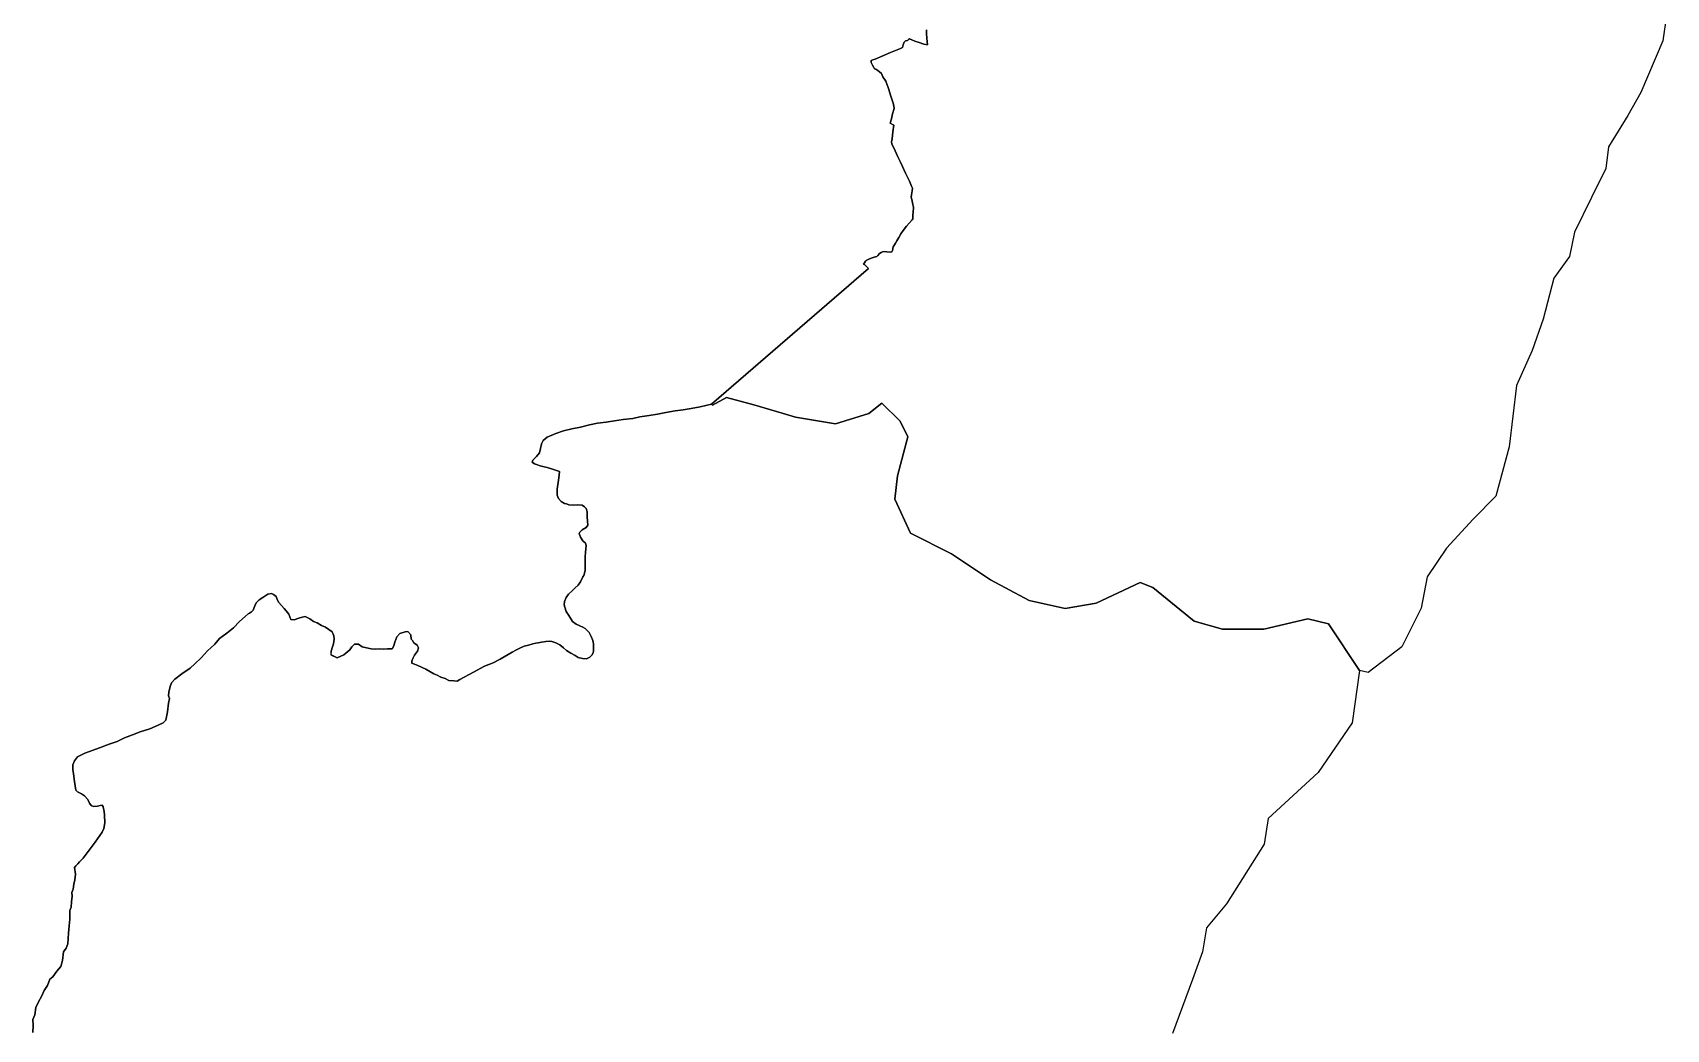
# Model space of a CAD drawing. Header units: inches. Extents: x 33.9 to 41.9, y -4.8 to 5.4.
# Drawn here: x 39.5626 to 39.8169, y -4.0179 to -3.8627 of the extents above; entities that cross this region are included whole.
import ezdxf

# ---------------------------------------------------------------- set-up
doc = ezdxf.new("R2010")
doc.units = ezdxf.units.IN
doc.header["$MEASUREMENT"] = 0
doc.layers.add('Counties', color=7, linetype='Continuous')

msp = doc.modelspace()

# ---------------------------------------------------------------- linework, layer by layer
at = {"layer": 'Counties'}
for points in [[(39.81691, -3.86004), (39.81634, -3.86398), (39.81296, -3.87205), (39.81089, -3.87561), (39.80788, -3.88049), (39.80751, -3.88387), (39.80525, -3.88837), (39.80262, -3.89381), (39.80186, -3.89756), (39.79942, -3.90094), (39.79773, -3.90732), (39.79603, -3.91219), (39.79359, -3.91763), (39.79246, -3.9272), (39.79039, -3.93489), (39.78682, -3.93846), (39.78269, -3.94296), (39.77968, -3.94746), (39.77874, -3.95234), (39.77573, -3.95834), (39.77052, -3.96234), (39.76912, -3.96204), (39.7643, -3.95476), (39.76108, -3.95395), (39.75426, -3.95557), (39.74783, -3.95557), (39.74341, -3.95436), (39.73699, -3.9491), (39.73498, -3.9483), (39.72815, -3.95154), (39.72333, -3.95235), (39.71771, -3.95114), (39.71168, -3.9479), (39.70566, -3.94386), (39.69923, -3.94062), (39.69682, -3.93536), (39.69722, -3.93172), (39.69882, -3.92565), (39.69762, -3.92322), (39.6948, -3.92039), (39.69279, -3.92201), (39.68757, -3.92363), (39.68135, -3.92257), (39.67927, -3.92194), (39.67487, -3.92065), (39.67276, -3.92009), (39.67063, -3.91952), (39.66845, -3.92074), (39.66829, -3.92055), (39.69269, -3.89944), (39.69257, -3.89927), (39.69234, -3.89909), (39.69212, -3.89889), (39.69194, -3.89875), (39.69208, -3.89858), (39.69224, -3.89832), (39.69236, -3.89819), (39.69248, -3.89813), (39.69277, -3.89801), (39.69313, -3.89783), (39.69362, -3.89766), (39.69402, -3.89758), (39.69417, -3.89742), (39.69443, -3.89711), (39.69469, -3.89693), (39.69487, -3.89685), (39.69514, -3.89679), (39.69558, -3.89685), (39.69607, -3.89689), (39.69635, -3.89687), (39.69645, -3.89664), (39.69656, -3.89609), (39.69676, -3.89577), (39.6969, -3.89548), (39.69712, -3.89515), (39.69743, -3.89462), (39.69773, -3.89407), (39.69811, -3.89352), (39.69862, -3.89285), (39.69949, -3.89189), (39.69961, -3.89173), (39.69961, -3.89116), (39.69967, -3.89065), (39.69971, -3.88993), (39.69955, -3.8892), (39.69945, -3.88871), (39.69937, -3.88834), (39.69941, -3.88797), (39.69951, -3.88736), (39.69955, -3.88695), (39.69939, -3.88664), (39.69908, -3.88583), (39.69846, -3.8846), (39.69803, -3.88354), (39.69767, -3.88281), (39.69728, -3.88207), (39.69688, -3.88115), (39.69637, -3.88003), (39.69629, -3.87973), (39.69641, -3.87924), (39.69649, -3.87818), (39.69665, -3.87712), (39.69647, -3.87701), (39.69609, -3.87683), (39.69629, -3.87615), (39.69647, -3.87536), (39.69669, -3.87452), (39.69659, -3.87387), (39.69619, -3.87264), (39.69582, -3.87142), (39.69558, -3.87071), (39.69554, -3.8706), (39.69539, -3.8703), (39.69497, -3.8696), (39.69475, -3.86909), (39.69444, -3.86883), (39.69418, -3.86863), (39.69386, -3.86842), (39.69365, -3.86838), (39.69353, -3.86815), (39.69335, -3.86779), (39.69315, -3.86736), (39.69311, -3.86705), (39.69337, -3.86695), (39.69375, -3.86683), (39.69614, -3.86581), (39.6977, -3.8652), (39.69803, -3.86503), (39.69809, -3.86461), (39.69825, -3.86422), (39.69847, -3.86399), (39.69876, -3.86395), (39.69894, -3.86381), (39.69912, -3.86369), (39.69946, -3.86387), (39.69993, -3.86406), (39.70062, -3.86426), (39.70135, -3.8645), (39.70188, -3.86465), (39.70183, -3.86414), (39.70175, -3.86293), (39.70175, -3.86228)], [(39.81691, -3.86004), (39.81634, -3.86398), (39.81296, -3.87205), (39.81089, -3.87561), (39.80788, -3.88049), (39.80751, -3.88387), (39.80525, -3.88837), (39.80262, -3.89381), (39.80186, -3.89756), (39.79942, -3.90094), (39.79773, -3.90732), (39.79603, -3.91219), (39.79359, -3.91763), (39.79246, -3.9272), (39.79039, -3.93489), (39.78682, -3.93846), (39.78269, -3.94296), (39.77968, -3.94746), (39.77874, -3.95234), (39.77573, -3.95834), (39.77052, -3.96234), (39.76912, -3.96204), (39.7643, -3.95476), (39.76108, -3.95395), (39.75426, -3.95557), (39.74783, -3.95557), (39.74341, -3.95436), (39.73699, -3.9491), (39.73498, -3.9483), (39.72815, -3.95154), (39.72333, -3.95235), (39.71771, -3.95114), (39.71168, -3.9479), (39.70566, -3.94386), (39.69923, -3.94062), (39.69682, -3.93536), (39.69722, -3.93172), (39.69882, -3.92565), (39.69762, -3.92322), (39.6948, -3.92039), (39.69279, -3.92201), (39.68757, -3.92363), (39.68135, -3.92257), (39.67927, -3.92194), (39.67487, -3.92065), (39.67276, -3.92009), (39.67063, -3.91952), (39.66845, -3.92074), (39.66829, -3.92055), (39.69269, -3.89944), (39.69257, -3.89927), (39.69234, -3.89909), (39.69212, -3.89889), (39.69194, -3.89875), (39.69208, -3.89858), (39.69224, -3.89832), (39.69236, -3.89819), (39.69248, -3.89813), (39.69277, -3.89801), (39.69313, -3.89783), (39.69362, -3.89766), (39.69402, -3.89758), (39.69417, -3.89742), (39.69443, -3.89711), (39.69469, -3.89693), (39.69487, -3.89685), (39.69514, -3.89679), (39.69558, -3.89685), (39.69607, -3.89689), (39.69635, -3.89687), (39.69645, -3.89664), (39.69656, -3.89609), (39.69676, -3.89577), (39.6969, -3.89548), (39.69712, -3.89515), (39.69743, -3.89462), (39.69773, -3.89407), (39.69811, -3.89352), (39.69862, -3.89285), (39.69949, -3.89189), (39.69961, -3.89173), (39.69961, -3.89116), (39.69967, -3.89065), (39.69971, -3.88993), (39.69955, -3.8892), (39.69945, -3.88871), (39.69937, -3.88834), (39.69941, -3.88797), (39.69951, -3.88736), (39.69955, -3.88695), (39.69939, -3.88664), (39.69908, -3.88583), (39.69846, -3.8846), (39.69803, -3.88354), (39.69767, -3.88281), (39.69728, -3.88207), (39.69688, -3.88115), (39.69637, -3.88003), (39.69629, -3.87973), (39.69641, -3.87924), (39.69649, -3.87818), (39.69665, -3.87712), (39.69647, -3.87701), (39.69609, -3.87683), (39.69629, -3.87615), (39.69647, -3.87536), (39.69669, -3.87452), (39.69659, -3.87387), (39.69619, -3.87264), (39.69582, -3.87142), (39.69558, -3.87071), (39.69554, -3.8706), (39.69539, -3.8703), (39.69497, -3.8696), (39.69475, -3.86909), (39.69444, -3.86883), (39.69418, -3.86863), (39.69386, -3.86842), (39.69365, -3.86838), (39.69353, -3.86815), (39.69335, -3.86779), (39.69315, -3.86736), (39.69311, -3.86705), (39.69337, -3.86695), (39.69375, -3.86683), (39.69614, -3.86581), (39.6977, -3.8652), (39.69803, -3.86503), (39.69809, -3.86461), (39.69825, -3.86422), (39.69847, -3.86399), (39.69876, -3.86395), (39.69894, -3.86381), (39.69912, -3.86369), (39.69946, -3.86387), (39.69993, -3.86406), (39.70062, -3.86426), (39.70135, -3.8645), (39.70188, -3.86465), (39.70183, -3.86414), (39.70175, -3.86293), (39.70175, -3.86228)], [(39.70175, -3.86228), (39.70175, -3.86293), (39.70183, -3.86414), (39.70188, -3.86465), (39.70135, -3.8645), (39.70062, -3.86426), (39.69993, -3.86406), (39.69946, -3.86387), (39.69912, -3.86369), (39.69894, -3.86381), (39.69876, -3.86395), (39.69847, -3.86399), (39.69825, -3.86422), (39.69809, -3.86461), (39.69803, -3.86503), (39.6977, -3.8652), (39.69614, -3.86581), (39.69375, -3.86683), (39.69337, -3.86695), (39.69311, -3.86705), (39.69315, -3.86736), (39.69335, -3.86779), (39.69353, -3.86815), (39.69365, -3.86838), (39.69386, -3.86842), (39.69418, -3.86863), (39.69444, -3.86883), (39.69475, -3.86909), (39.69497, -3.8696), (39.69539, -3.8703), (39.69554, -3.8706), (39.69558, -3.87071), (39.69582, -3.87142), (39.69619, -3.87264), (39.69659, -3.87387), (39.69669, -3.87452), (39.69647, -3.87536), (39.69629, -3.87615), (39.69609, -3.87683), (39.69647, -3.87701), (39.69665, -3.87712), (39.69649, -3.87818), (39.69641, -3.87924), (39.69629, -3.87973), (39.69637, -3.88003), (39.69688, -3.88115), (39.69728, -3.88207), (39.69767, -3.88281), (39.69803, -3.88354), (39.69846, -3.8846), (39.69908, -3.88583), (39.69939, -3.88664), (39.69955, -3.88695), (39.69951, -3.88736), (39.69941, -3.88797), (39.69937, -3.88834), (39.69945, -3.88871), (39.69955, -3.8892), (39.69971, -3.88993), (39.69967, -3.89065), (39.69961, -3.89116), (39.69961, -3.89173), (39.69949, -3.89189), (39.69862, -3.89285), (39.69811, -3.89352), (39.69773, -3.89407), (39.69743, -3.89462), (39.69712, -3.89515), (39.6969, -3.89548), (39.69676, -3.89577), (39.69656, -3.89609), (39.69645, -3.89664), (39.69635, -3.89687), (39.69607, -3.89689), (39.69558, -3.89685), (39.69514, -3.89679), (39.69487, -3.89685), (39.69469, -3.89693), (39.69443, -3.89711), (39.69417, -3.89742), (39.69402, -3.89758), (39.69362, -3.89766), (39.69313, -3.89783), (39.69277, -3.89801), (39.69248, -3.89813), (39.69236, -3.89819), (39.69224, -3.89832), (39.69208, -3.89858), (39.69194, -3.89875), (39.69212, -3.89889), (39.69234, -3.89909), (39.69257, -3.89927), (39.69269, -3.89944), (39.66829, -3.92055), (39.66651, -3.92096), (39.66511, -3.92121), (39.66389, -3.92143), (39.6626, -3.92159), (39.66118, -3.92188), (39.65988, -3.9221), (39.65855, -3.92233), (39.65713, -3.92255), (39.65604, -3.92277), (39.6545, -3.92294), (39.65318, -3.92314), (39.6519, -3.92334), (39.65051, -3.92351), (39.64927, -3.92377), (39.64787, -3.92412), (39.64652, -3.92442), (39.64522, -3.92473), (39.64403, -3.92512), (39.64271, -3.92571), (39.64206, -3.9262), (39.6418, -3.92673), (39.64166, -3.92747), (39.64149, -3.92816), (39.64101, -3.92869), (39.64073, -3.92902), (39.64046, -3.92928), (39.64038, -3.92957), (39.6407, -3.92985), (39.64103, -3.92995), (39.6416, -3.93014), (39.64222, -3.9303), (39.64269, -3.9304), (39.64352, -3.93067), (39.64399, -3.93083), (39.64463, -3.93104), (39.64457, -3.93163), (39.64445, -3.9324), (39.64427, -3.93379), (39.64423, -3.93473), (39.64445, -3.93524), (39.64486, -3.93573), (39.64541, -3.936), (39.64571, -3.93605), (39.64609, -3.93624), (39.64678, -3.93628), (39.64745, -3.93624), (39.64814, -3.93628), (39.6485, -3.93653), (39.64877, -3.93681), (39.64891, -3.9373), (39.64891, -3.9381), (39.64897, -3.93875), (39.64901, -3.93939), (39.64879, -3.93975), (39.64812, -3.94012), (39.64778, -3.94051), (39.6477, -3.94071), (39.6479, -3.94124), (39.64826, -3.94181), (39.64867, -3.94222), (39.64877, -3.94255), (39.64871, -3.9431), (39.64865, -3.94365), (39.64859, -3.94426), (39.64863, -3.94504), (39.64863, -3.94646), (39.64839, -3.94722), (39.64826, -3.94745), (39.64788, -3.94824), (39.64751, -3.94873), (39.64701, -3.9492), (39.6466, -3.94961), (39.64602, -3.95014), (39.64563, -3.95065), (39.64539, -3.95128), (39.64533, -3.95179), (39.64547, -3.95216), (39.64567, -3.95283), (39.64598, -3.95332), (39.64632, -3.95389), (39.64664, -3.95438), (39.64719, -3.95479), (39.64778, -3.95506), (39.64824, -3.95528), (39.64863, -3.95549), (39.64887, -3.95573), (39.64922, -3.95612), (39.64952, -3.95675), (39.6498, -3.95734), (39.64989, -3.95787), (39.64991, -3.9584), (39.64993, -3.95895), (39.64987, -3.95926), (39.64966, -3.95965), (39.64934, -3.95996), (39.64883, -3.96018), (39.64817, -3.96014), (39.64752, -3.95999), (39.64703, -3.95967), (39.64638, -3.95934), (39.64573, -3.95889), (39.64525, -3.95848), (39.64466, -3.95803), (39.64407, -3.95773), (39.64341, -3.9575), (39.64312, -3.95746), (39.64247, -3.95752), (39.6418, -3.95761), (39.64132, -3.95769), (39.64091, -3.95777), (39.64045, -3.95787), (39.63978, -3.95808), (39.63911, -3.95822), (39.63855, -3.9585), (39.63784, -3.95887), (39.63727, -3.95914), (39.63664, -3.95954), (39.63539, -3.96026), (39.63427, -3.96081), (39.63293, -3.96134), (39.63229, -3.9617), (39.6319, -3.96189), (39.63057, -3.96262), (39.62978, -3.96303), (39.62911, -3.9634), (39.62868, -3.96366), (39.62818, -3.96364), (39.62739, -3.9636), (39.6268, -3.96328), (39.62613, -3.96307), (39.62556, -3.96275), (39.62506, -3.96254), (39.6238, -3.96183), (39.62257, -3.96125), (39.62206, -3.96103), (39.62165, -3.96085), (39.62163, -3.96058), (39.62178, -3.96017), (39.62206, -3.95962), (39.62236, -3.95921), (39.62253, -3.95903), (39.62267, -3.9585), (39.62248, -3.95805), (39.62196, -3.95772), (39.62171, -3.95736), (39.62155, -3.95713), (39.62149, -3.95644), (39.62103, -3.95595), (39.6206, -3.95599), (39.61975, -3.95627), (39.61932, -3.9568), (39.619, -3.95762), (39.61882, -3.95819), (39.61856, -3.95862), (39.61783, -3.95862), (39.61718, -3.95868), (39.61653, -3.95862), (39.6159, -3.95868), (39.61529, -3.95862), (39.61456, -3.95848), (39.61388, -3.95831), (39.61335, -3.95793), (39.61272, -3.95793), (39.6123, -3.95835), (39.61199, -3.95878), (39.61106, -3.95956), (39.61001, -3.96004), (39.60908, -3.9596), (39.60908, -3.95901), (39.60928, -3.95835), (39.60946, -3.95786), (39.60956, -3.95715), (39.6095, -3.95662), (39.60924, -3.95599), (39.60869, -3.95562), (39.6082, -3.95529), (39.60756, -3.95499), (39.60689, -3.95462), (39.6063, -3.95437), (39.60573, -3.954), (39.605, -3.95362), (39.60458, -3.95372), (39.60403, -3.95386), (39.60332, -3.95411), (39.60278, -3.95409), (39.60249, -3.95325), (39.60207, -3.95274), (39.60176, -3.95235), (39.60132, -3.9519), (39.60091, -3.95141), (39.60067, -3.95096), (39.60049, -3.9505), (39.6001, -3.95019), (39.59978, -3.95001), (39.59923, -3.95013), (39.59844, -3.95064), (39.59789, -3.951), (39.59741, -3.95151), (39.59717, -3.95196), (39.59694, -3.95264), (39.59666, -3.95286), (39.59638, -3.95309), (39.59613, -3.95321), (39.59569, -3.95362), (39.59478, -3.95437), (39.59385, -3.95537), (39.59285, -3.95621), (39.5917, -3.95706), (39.59095, -3.95794), (39.58982, -3.95898), (39.58884, -3.96004), (39.58783, -3.96098), (39.58714, -3.96167), (39.58585, -3.96253), (39.58473, -3.96339), (39.58423, -3.96392), (39.58402, -3.96451), (39.5838, -3.96541), (39.58374, -3.96594), (39.5839, -3.96639), (39.58376, -3.96708), (39.5836, -3.96847), (39.58334, -3.96976), (39.58291, -3.97016), (39.58212, -3.97053), (39.58087, -3.97108), (39.57935, -3.97157), (39.57815, -3.97204), (39.57692, -3.97251), (39.57574, -3.97306), (39.57453, -3.97349), (39.57299, -3.97404), (39.57145, -3.97465), (39.57074, -3.97491), (39.56959, -3.97548), (39.56914, -3.97608), (39.56888, -3.97669), (39.56884, -3.97742), (39.56894, -3.9781), (39.56914, -3.97928), (39.56932, -3.98065), (39.56959, -3.98091), (39.57022, -3.98124), (39.57068, -3.98153), (39.57117, -3.98208), (39.57147, -3.98269), (39.57173, -3.98302), (39.5721, -3.9832), (39.57269, -3.98312), (39.57313, -3.98304), (39.57344, -3.983), (39.5736, -3.98324), (39.57376, -3.98398), (39.5738, -3.98453), (39.57382, -3.98571), (39.57371, -3.98661), (39.57345, -3.98719), (39.57233, -3.98872), (39.57108, -3.9904), (39.57047, -3.99123), (39.56992, -3.99181), (39.56964, -3.99212), (39.56935, -3.99244), (39.56913, -3.99267), (39.56927, -3.99374), (39.56919, -3.9946), (39.56902, -3.99526), (39.5689, -3.99607), (39.56869, -3.9966), (39.56877, -3.99712), (39.56865, -3.99804), (39.56861, -3.99884), (39.56838, -3.99938), (39.56838, -4.00071), (39.56829, -4.00176), (39.56819, -4.00291), (39.56806, -4.00456), (39.5678, -4.00523), (39.56742, -4.0058), (39.56726, -4.00717), (39.567, -4.0081), (39.56639, -4.00883), (39.56575, -4.00972), (39.56527, -4.01007), (39.56492, -4.01105), (39.56441, -4.01185), (39.56396, -4.01277), (39.56354, -4.01357), (39.56309, -4.01446), (39.56293, -4.01563), (39.56261, -4.01633), (39.5627, -4.01729), (39.56264, -4.01837)], [(39.70175, -3.86228), (39.70175, -3.86293), (39.70183, -3.86414), (39.70188, -3.86465), (39.70135, -3.8645), (39.70062, -3.86426), (39.69993, -3.86406), (39.69946, -3.86387), (39.69912, -3.86369), (39.69894, -3.86381), (39.69876, -3.86395), (39.69847, -3.86399), (39.69825, -3.86422), (39.69809, -3.86461), (39.69803, -3.86503), (39.6977, -3.8652), (39.69614, -3.86581), (39.69375, -3.86683), (39.69337, -3.86695), (39.69311, -3.86705), (39.69315, -3.86736), (39.69335, -3.86779), (39.69353, -3.86815), (39.69365, -3.86838), (39.69386, -3.86842), (39.69418, -3.86863), (39.69444, -3.86883), (39.69475, -3.86909), (39.69497, -3.8696), (39.69539, -3.8703), (39.69554, -3.8706), (39.69558, -3.87071), (39.69582, -3.87142), (39.69619, -3.87264), (39.69659, -3.87387), (39.69669, -3.87452), (39.69647, -3.87536), (39.69629, -3.87615), (39.69609, -3.87683), (39.69647, -3.87701), (39.69665, -3.87712), (39.69649, -3.87818), (39.69641, -3.87924), (39.69629, -3.87973), (39.69637, -3.88003), (39.69688, -3.88115), (39.69728, -3.88207), (39.69767, -3.88281), (39.69803, -3.88354), (39.69846, -3.8846), (39.69908, -3.88583), (39.69939, -3.88664), (39.69955, -3.88695), (39.69951, -3.88736), (39.69941, -3.88797), (39.69937, -3.88834), (39.69945, -3.88871), (39.69955, -3.8892), (39.69971, -3.88993), (39.69967, -3.89065), (39.69961, -3.89116), (39.69961, -3.89173), (39.69949, -3.89189), (39.69862, -3.89285), (39.69811, -3.89352), (39.69773, -3.89407), (39.69743, -3.89462), (39.69712, -3.89515), (39.6969, -3.89548), (39.69676, -3.89577), (39.69656, -3.89609), (39.69645, -3.89664), (39.69635, -3.89687), (39.69607, -3.89689), (39.69558, -3.89685), (39.69514, -3.89679), (39.69487, -3.89685), (39.69469, -3.89693), (39.69443, -3.89711), (39.69417, -3.89742), (39.69402, -3.89758), (39.69362, -3.89766), (39.69313, -3.89783), (39.69277, -3.89801), (39.69248, -3.89813), (39.69236, -3.89819), (39.69224, -3.89832), (39.69208, -3.89858), (39.69194, -3.89875), (39.69212, -3.89889), (39.69234, -3.89909), (39.69257, -3.89927), (39.69269, -3.89944), (39.66829, -3.92055), (39.66651, -3.92096), (39.66511, -3.92121), (39.66389, -3.92143), (39.6626, -3.92159), (39.66118, -3.92188), (39.65988, -3.9221), (39.65855, -3.92233), (39.65713, -3.92255), (39.65604, -3.92277), (39.6545, -3.92294), (39.65318, -3.92314), (39.6519, -3.92334), (39.65051, -3.92351), (39.64927, -3.92377), (39.64787, -3.92412), (39.64652, -3.92442), (39.64522, -3.92473), (39.64403, -3.92512), (39.64271, -3.92571), (39.64206, -3.9262), (39.6418, -3.92673), (39.64166, -3.92747), (39.64149, -3.92816), (39.64101, -3.92869), (39.64073, -3.92902), (39.64046, -3.92928), (39.64038, -3.92957), (39.6407, -3.92985), (39.64103, -3.92995), (39.6416, -3.93014), (39.64222, -3.9303), (39.64269, -3.9304), (39.64352, -3.93067), (39.64399, -3.93083), (39.64463, -3.93104), (39.64457, -3.93163), (39.64445, -3.9324), (39.64427, -3.93379), (39.64423, -3.93473), (39.64445, -3.93524), (39.64486, -3.93573), (39.64541, -3.936), (39.64571, -3.93605), (39.64609, -3.93624), (39.64678, -3.93628), (39.64745, -3.93624), (39.64814, -3.93628), (39.6485, -3.93653), (39.64877, -3.93681), (39.64891, -3.9373), (39.64891, -3.9381), (39.64897, -3.93875), (39.64901, -3.93939), (39.64879, -3.93975), (39.64812, -3.94012), (39.64778, -3.94051), (39.6477, -3.94071), (39.6479, -3.94124), (39.64826, -3.94181), (39.64867, -3.94222), (39.64877, -3.94255), (39.64871, -3.9431), (39.64865, -3.94365), (39.64859, -3.94426), (39.64863, -3.94504), (39.64863, -3.94646), (39.64839, -3.94722), (39.64826, -3.94745), (39.64788, -3.94824), (39.64751, -3.94873), (39.64701, -3.9492), (39.6466, -3.94961), (39.64602, -3.95014), (39.64563, -3.95065), (39.64539, -3.95128), (39.64533, -3.95179), (39.64547, -3.95216), (39.64567, -3.95283), (39.64598, -3.95332), (39.64632, -3.95389), (39.64664, -3.95438), (39.64719, -3.95479), (39.64778, -3.95506), (39.64824, -3.95528), (39.64863, -3.95549), (39.64887, -3.95573), (39.64922, -3.95612), (39.64952, -3.95675), (39.6498, -3.95734), (39.64989, -3.95787), (39.64991, -3.9584), (39.64993, -3.95895), (39.64987, -3.95926), (39.64966, -3.95965), (39.64934, -3.95996), (39.64883, -3.96018), (39.64817, -3.96014), (39.64752, -3.95999), (39.64703, -3.95967), (39.64638, -3.95934), (39.64573, -3.95889), (39.64525, -3.95848), (39.64466, -3.95803), (39.64407, -3.95773), (39.64341, -3.9575), (39.64312, -3.95746), (39.64247, -3.95752), (39.6418, -3.95761), (39.64132, -3.95769), (39.64091, -3.95777), (39.64045, -3.95787), (39.63978, -3.95808), (39.63911, -3.95822), (39.63855, -3.9585), (39.63784, -3.95887), (39.63727, -3.95914), (39.63664, -3.95954), (39.63539, -3.96026), (39.63427, -3.96081), (39.63293, -3.96134), (39.63229, -3.9617), (39.6319, -3.96189), (39.63057, -3.96262), (39.62978, -3.96303), (39.62911, -3.9634), (39.62868, -3.96366), (39.62818, -3.96364), (39.62739, -3.9636), (39.6268, -3.96328), (39.62613, -3.96307), (39.62556, -3.96275), (39.62506, -3.96254), (39.6238, -3.96183), (39.62257, -3.96125), (39.62206, -3.96103), (39.62165, -3.96085), (39.62163, -3.96058), (39.62178, -3.96017), (39.62206, -3.95962), (39.62236, -3.95921), (39.62253, -3.95903), (39.62267, -3.9585), (39.62248, -3.95805), (39.62196, -3.95772), (39.62171, -3.95736), (39.62155, -3.95713), (39.62149, -3.95644), (39.62103, -3.95595), (39.6206, -3.95599), (39.61975, -3.95627), (39.61932, -3.9568), (39.619, -3.95762), (39.61882, -3.95819), (39.61856, -3.95862), (39.61783, -3.95862), (39.61718, -3.95868), (39.61653, -3.95862), (39.6159, -3.95868), (39.61529, -3.95862), (39.61456, -3.95848), (39.61388, -3.95831), (39.61335, -3.95793), (39.61272, -3.95793), (39.6123, -3.95835), (39.61199, -3.95878), (39.61106, -3.95956), (39.61001, -3.96004), (39.60908, -3.9596), (39.60908, -3.95901), (39.60928, -3.95835), (39.60946, -3.95786), (39.60956, -3.95715), (39.6095, -3.95662), (39.60924, -3.95599), (39.60869, -3.95562), (39.6082, -3.95529), (39.60756, -3.95499), (39.60689, -3.95462), (39.6063, -3.95437), (39.60573, -3.954), (39.605, -3.95362), (39.60458, -3.95372), (39.60403, -3.95386), (39.60332, -3.95411), (39.60278, -3.95409), (39.60249, -3.95325), (39.60207, -3.95274), (39.60176, -3.95235), (39.60132, -3.9519), (39.60091, -3.95141), (39.60067, -3.95096), (39.60049, -3.9505), (39.6001, -3.95019), (39.59978, -3.95001), (39.59923, -3.95013), (39.59844, -3.95064), (39.59789, -3.951), (39.59741, -3.95151), (39.59717, -3.95196), (39.59694, -3.95264), (39.59666, -3.95286), (39.59638, -3.95309), (39.59613, -3.95321), (39.59569, -3.95362), (39.59478, -3.95437), (39.59385, -3.95537), (39.59285, -3.95621), (39.5917, -3.95706), (39.59095, -3.95794), (39.58982, -3.95898), (39.58884, -3.96004), (39.58783, -3.96098), (39.58714, -3.96167), (39.58585, -3.96253), (39.58473, -3.96339), (39.58423, -3.96392), (39.58402, -3.96451), (39.5838, -3.96541), (39.58374, -3.96594), (39.5839, -3.96639), (39.58376, -3.96708), (39.5836, -3.96847), (39.58334, -3.96976), (39.58291, -3.97016), (39.58212, -3.97053), (39.58087, -3.97108), (39.57935, -3.97157), (39.57815, -3.97204), (39.57692, -3.97251), (39.57574, -3.97306), (39.57453, -3.97349), (39.57299, -3.97404), (39.57145, -3.97465), (39.57074, -3.97491), (39.56959, -3.97548), (39.56914, -3.97608), (39.56888, -3.97669), (39.56884, -3.97742), (39.56894, -3.9781), (39.56914, -3.97928), (39.56932, -3.98065), (39.56959, -3.98091), (39.57022, -3.98124), (39.57068, -3.98153), (39.57117, -3.98208), (39.57147, -3.98269), (39.57173, -3.98302), (39.5721, -3.9832), (39.57269, -3.98312), (39.57313, -3.98304), (39.57344, -3.983), (39.5736, -3.98324), (39.57376, -3.98398), (39.5738, -3.98453), (39.57382, -3.98571), (39.57371, -3.98661), (39.57345, -3.98719), (39.57233, -3.98872), (39.57108, -3.9904), (39.57047, -3.99123), (39.56992, -3.99181), (39.56964, -3.99212), (39.56935, -3.99244), (39.56913, -3.99267), (39.56927, -3.99374), (39.56919, -3.9946), (39.56902, -3.99526), (39.5689, -3.99607), (39.56869, -3.9966), (39.56877, -3.99712), (39.56865, -3.99804), (39.56861, -3.99884), (39.56838, -3.99938), (39.56838, -4.00071), (39.56829, -4.00176), (39.56819, -4.00291), (39.56806, -4.00456), (39.5678, -4.00523), (39.56742, -4.0058), (39.56726, -4.00717), (39.567, -4.0081), (39.56639, -4.00883), (39.56575, -4.00972), (39.56527, -4.01007), (39.56492, -4.01105), (39.56441, -4.01185), (39.56396, -4.01277), (39.56354, -4.01357), (39.56309, -4.01446), (39.56293, -4.01563), (39.56261, -4.01633), (39.5627, -4.01729), (39.56264, -4.01837)], [(39.56264, -4.01837), (39.5627, -4.01729), (39.56261, -4.01633), (39.56293, -4.01563), (39.56309, -4.01446), (39.56354, -4.01357), (39.56396, -4.01277), (39.56441, -4.01185), (39.56492, -4.01105), (39.56527, -4.01007), (39.56575, -4.00972), (39.56639, -4.00883), (39.567, -4.0081), (39.56726, -4.00717), (39.56742, -4.0058), (39.5678, -4.00523), (39.56806, -4.00456), (39.56819, -4.00291), (39.56829, -4.00176), (39.56838, -4.00071), (39.56838, -3.99938), (39.56861, -3.99884), (39.56865, -3.99804), (39.56877, -3.99712), (39.56869, -3.9966), (39.5689, -3.99607), (39.56902, -3.99526), (39.56919, -3.9946), (39.56927, -3.99374), (39.56913, -3.99267), (39.56935, -3.99244), (39.56964, -3.99212), (39.56992, -3.99181), (39.57047, -3.99123), (39.57108, -3.9904), (39.57233, -3.98872), (39.57345, -3.98719), (39.57371, -3.98661), (39.57382, -3.98571), (39.5738, -3.98453), (39.57376, -3.98398), (39.5736, -3.98324), (39.57344, -3.983), (39.57313, -3.98304), (39.57269, -3.98312), (39.5721, -3.9832), (39.57173, -3.98302), (39.57147, -3.98269), (39.57117, -3.98208), (39.57068, -3.98153), (39.57022, -3.98124), (39.56959, -3.98091), (39.56932, -3.98065), (39.56914, -3.97928), (39.56894, -3.9781), (39.56884, -3.97742), (39.56888, -3.97669), (39.56914, -3.97608), (39.56959, -3.97548), (39.57074, -3.97491), (39.57145, -3.97465), (39.57299, -3.97404), (39.57453, -3.97349), (39.57574, -3.97306), (39.57692, -3.97251), (39.57815, -3.97204), (39.57935, -3.97157), (39.58087, -3.97108), (39.58212, -3.97053), (39.58291, -3.97016), (39.58334, -3.96976), (39.5836, -3.96847), (39.58376, -3.96708), (39.5839, -3.96639), (39.58374, -3.96594), (39.5838, -3.96541), (39.58402, -3.96451), (39.58423, -3.96392), (39.58473, -3.96339), (39.58585, -3.96253), (39.58714, -3.96167), (39.58783, -3.96098), (39.58884, -3.96004), (39.58982, -3.95898), (39.59095, -3.95794), (39.5917, -3.95706), (39.59285, -3.95621), (39.59385, -3.95537), (39.59478, -3.95437), (39.59569, -3.95362), (39.59613, -3.95321), (39.59638, -3.95309), (39.59666, -3.95286), (39.59694, -3.95264), (39.59717, -3.95196), (39.59741, -3.95151), (39.59789, -3.951), (39.59844, -3.95064), (39.59923, -3.95013), (39.59978, -3.95001), (39.6001, -3.95019), (39.60049, -3.9505), (39.60067, -3.95096), (39.60091, -3.95141), (39.60132, -3.9519), (39.60176, -3.95235), (39.60207, -3.95274), (39.60249, -3.95325), (39.60278, -3.95409), (39.60332, -3.95411), (39.60403, -3.95386), (39.60458, -3.95372), (39.605, -3.95362), (39.60573, -3.954), (39.6063, -3.95437), (39.60689, -3.95462), (39.60756, -3.95499), (39.6082, -3.95529), (39.60869, -3.95562), (39.60924, -3.95599), (39.6095, -3.95662), (39.60956, -3.95715), (39.60946, -3.95786), (39.60928, -3.95835), (39.60908, -3.95901), (39.60904, -3.95953), (39.60907, -3.95952), (39.60905, -3.95953), (39.60904, -3.95954), (39.609, -3.95956), (39.61001, -3.96004), (39.61106, -3.95956), (39.61199, -3.95878), (39.6123, -3.95835), (39.61272, -3.95793), (39.61335, -3.95793), (39.61388, -3.95831), (39.61456, -3.95848), (39.61529, -3.95862), (39.6159, -3.95868), (39.61653, -3.95862), (39.61718, -3.95868), (39.61783, -3.95862), (39.61856, -3.95862), (39.61882, -3.95819), (39.619, -3.95762), (39.61932, -3.9568), (39.61975, -3.95627), (39.6206, -3.95599), (39.62103, -3.95595), (39.62149, -3.95644), (39.62155, -3.95713), (39.62171, -3.95736), (39.62196, -3.95772), (39.62248, -3.95805), (39.62267, -3.9585), (39.62253, -3.95903), (39.62236, -3.95921), (39.62206, -3.95962), (39.62178, -3.96017), (39.62163, -3.96058), (39.62165, -3.96085), (39.62206, -3.96103), (39.62257, -3.96125), (39.6238, -3.96183), (39.62506, -3.96254), (39.62556, -3.96275), (39.62613, -3.96307), (39.6268, -3.96328), (39.62739, -3.9636), (39.62818, -3.96364), (39.62868, -3.96366), (39.62911, -3.9634), (39.62978, -3.96303), (39.63057, -3.96262), (39.6319, -3.96189), (39.63229, -3.9617), (39.63293, -3.96134), (39.63427, -3.96081), (39.63539, -3.96026), (39.63664, -3.95954), (39.63727, -3.95914), (39.63784, -3.95887), (39.63855, -3.9585), (39.63911, -3.95822), (39.63978, -3.95808), (39.64045, -3.95787), (39.64091, -3.95777), (39.64132, -3.95769), (39.6418, -3.95761), (39.64247, -3.95752), (39.64312, -3.95746), (39.64341, -3.9575), (39.64407, -3.95773), (39.64466, -3.95803), (39.64525, -3.95848), (39.64573, -3.95889), (39.64638, -3.95934), (39.64703, -3.95967), (39.64752, -3.95999), (39.64817, -3.96014), (39.64883, -3.96018), (39.64934, -3.95996), (39.64966, -3.95965), (39.64987, -3.95926), (39.64993, -3.95895), (39.64991, -3.9584), (39.64989, -3.95787), (39.6498, -3.95734), (39.64952, -3.95675), (39.64922, -3.95612), (39.64887, -3.95573), (39.64863, -3.95549), (39.64824, -3.95528), (39.64778, -3.95506), (39.64719, -3.95479), (39.64664, -3.95438), (39.64632, -3.95389), (39.64598, -3.95332), (39.64567, -3.95283), (39.64547, -3.95216), (39.64533, -3.95179), (39.64539, -3.95128), (39.64563, -3.95065), (39.64602, -3.95014), (39.6466, -3.94961), (39.64701, -3.9492), (39.64751, -3.94873), (39.64788, -3.94824), (39.64826, -3.94745), (39.64839, -3.94722), (39.64863, -3.94646), (39.64863, -3.94504), (39.64859, -3.94426), (39.64865, -3.94365), (39.64871, -3.9431), (39.64877, -3.94255), (39.64867, -3.94222), (39.64826, -3.94181), (39.6479, -3.94124), (39.6477, -3.94071), (39.64778, -3.94051), (39.64812, -3.94012), (39.64879, -3.93975), (39.64901, -3.93939), (39.64897, -3.93875), (39.64891, -3.9381), (39.64891, -3.9373), (39.64877, -3.93681), (39.6485, -3.93653), (39.64814, -3.93628), (39.64745, -3.93624), (39.64678, -3.93628), (39.64609, -3.93624), (39.64571, -3.93605), (39.64541, -3.936), (39.64486, -3.93573), (39.64445, -3.93524), (39.64423, -3.93473), (39.64427, -3.93379), (39.64445, -3.9324), (39.64457, -3.93163), (39.64463, -3.93104), (39.64399, -3.93083), (39.64352, -3.93067), (39.64269, -3.9304), (39.64222, -3.9303), (39.6416, -3.93014), (39.64103, -3.92995), (39.6407, -3.92985), (39.64038, -3.92957), (39.64046, -3.92928), (39.64073, -3.92902), (39.64101, -3.92869), (39.64149, -3.92816), (39.64166, -3.92747), (39.6418, -3.92673), (39.64206, -3.9262), (39.64271, -3.92571), (39.64403, -3.92512), (39.64522, -3.92473), (39.64652, -3.92442), (39.64787, -3.92412), (39.64927, -3.92377), (39.65051, -3.92351), (39.6519, -3.92334), (39.65318, -3.92314), (39.6545, -3.92294), (39.65604, -3.92277), (39.65713, -3.92255), (39.65855, -3.92233), (39.65988, -3.9221), (39.66118, -3.92188), (39.6626, -3.92159), (39.66389, -3.92143), (39.66511, -3.92121), (39.66651, -3.92096), (39.66829, -3.92055), (39.66845, -3.92074), (39.67063, -3.91952), (39.67276, -3.92009), (39.67487, -3.92065), (39.67927, -3.92194), (39.68135, -3.92257), (39.68757, -3.92363), (39.69279, -3.92201), (39.6948, -3.92039), (39.69762, -3.92322), (39.69882, -3.92565), (39.69722, -3.93172), (39.69682, -3.93536), (39.69923, -3.94062), (39.70566, -3.94386), (39.71168, -3.9479), (39.71771, -3.95114), (39.72333, -3.95235), (39.72815, -3.95154), (39.73498, -3.9483), (39.73699, -3.9491), (39.74341, -3.95436), (39.74783, -3.95557), (39.75426, -3.95557), (39.76108, -3.95395), (39.7643, -3.95476), (39.76912, -3.96204), (39.768, -3.97015), (39.76272, -3.9779), (39.75495, -3.98503), (39.75433, -3.98906), (39.74843, -3.99836), (39.74532, -4.00208), (39.7447, -4.0058), (39.74314, -4.01014), (39.74003, -4.01851)], [(39.56264, -4.01837), (39.5627, -4.01729), (39.56261, -4.01633), (39.56293, -4.01563), (39.56309, -4.01446), (39.56354, -4.01357), (39.56396, -4.01277), (39.56441, -4.01185), (39.56492, -4.01105), (39.56527, -4.01007), (39.56575, -4.00972), (39.56639, -4.00883), (39.567, -4.0081), (39.56726, -4.00717), (39.56742, -4.0058), (39.5678, -4.00523), (39.56806, -4.00456), (39.56819, -4.00291), (39.56829, -4.00176), (39.56838, -4.00071), (39.56838, -3.99938), (39.56861, -3.99884), (39.56865, -3.99804), (39.56877, -3.99712), (39.56869, -3.9966), (39.5689, -3.99607), (39.56902, -3.99526), (39.56919, -3.9946), (39.56927, -3.99374), (39.56913, -3.99267), (39.56935, -3.99244), (39.56964, -3.99212), (39.56992, -3.99181), (39.57047, -3.99123), (39.57108, -3.9904), (39.57233, -3.98872), (39.57345, -3.98719), (39.57371, -3.98661), (39.57382, -3.98571), (39.5738, -3.98453), (39.57376, -3.98398), (39.5736, -3.98324), (39.57344, -3.983), (39.57313, -3.98304), (39.57269, -3.98312), (39.5721, -3.9832), (39.57173, -3.98302), (39.57147, -3.98269), (39.57117, -3.98208), (39.57068, -3.98153), (39.57022, -3.98124), (39.56959, -3.98091), (39.56932, -3.98065), (39.56914, -3.97928), (39.56894, -3.9781), (39.56884, -3.97742), (39.56888, -3.97669), (39.56914, -3.97608), (39.56959, -3.97548), (39.57074, -3.97491), (39.57145, -3.97465), (39.57299, -3.97404), (39.57453, -3.97349), (39.57574, -3.97306), (39.57692, -3.97251), (39.57815, -3.97204), (39.57935, -3.97157), (39.58087, -3.97108), (39.58212, -3.97053), (39.58291, -3.97016), (39.58334, -3.96976), (39.5836, -3.96847), (39.58376, -3.96708), (39.5839, -3.96639), (39.58374, -3.96594), (39.5838, -3.96541), (39.58402, -3.96451), (39.58423, -3.96392), (39.58473, -3.96339), (39.58585, -3.96253), (39.58714, -3.96167), (39.58783, -3.96098), (39.58884, -3.96004), (39.58982, -3.95898), (39.59095, -3.95794), (39.5917, -3.95706), (39.59285, -3.95621), (39.59385, -3.95537), (39.59478, -3.95437), (39.59569, -3.95362), (39.59613, -3.95321), (39.59638, -3.95309), (39.59666, -3.95286), (39.59694, -3.95264), (39.59717, -3.95196), (39.59741, -3.95151), (39.59789, -3.951), (39.59844, -3.95064), (39.59923, -3.95013), (39.59978, -3.95001), (39.6001, -3.95019), (39.60049, -3.9505), (39.60067, -3.95096), (39.60091, -3.95141), (39.60132, -3.9519), (39.60176, -3.95235), (39.60207, -3.95274), (39.60249, -3.95325), (39.60278, -3.95409), (39.60332, -3.95411), (39.60403, -3.95386), (39.60458, -3.95372), (39.605, -3.95362), (39.60573, -3.954), (39.6063, -3.95437), (39.60689, -3.95462), (39.60756, -3.95499), (39.6082, -3.95529), (39.60869, -3.95562), (39.60924, -3.95599), (39.6095, -3.95662), (39.60956, -3.95715), (39.60946, -3.95786), (39.60928, -3.95835), (39.60908, -3.95901), (39.60904, -3.95953), (39.60907, -3.95952), (39.60905, -3.95953), (39.60904, -3.95954), (39.609, -3.95956), (39.61001, -3.96004), (39.61106, -3.95956), (39.61199, -3.95878), (39.6123, -3.95835), (39.61272, -3.95793), (39.61335, -3.95793), (39.61388, -3.95831), (39.61456, -3.95848), (39.61529, -3.95862), (39.6159, -3.95868), (39.61653, -3.95862), (39.61718, -3.95868), (39.61783, -3.95862), (39.61856, -3.95862), (39.61882, -3.95819), (39.619, -3.95762), (39.61932, -3.9568), (39.61975, -3.95627), (39.6206, -3.95599), (39.62103, -3.95595), (39.62149, -3.95644), (39.62155, -3.95713), (39.62171, -3.95736), (39.62196, -3.95772), (39.62248, -3.95805), (39.62267, -3.9585), (39.62253, -3.95903), (39.62236, -3.95921), (39.62206, -3.95962), (39.62178, -3.96017), (39.62163, -3.96058), (39.62165, -3.96085), (39.62206, -3.96103), (39.62257, -3.96125), (39.6238, -3.96183), (39.62506, -3.96254), (39.62556, -3.96275), (39.62613, -3.96307), (39.6268, -3.96328), (39.62739, -3.9636), (39.62818, -3.96364), (39.62868, -3.96366), (39.62911, -3.9634), (39.62978, -3.96303), (39.63057, -3.96262), (39.6319, -3.96189), (39.63229, -3.9617), (39.63293, -3.96134), (39.63427, -3.96081), (39.63539, -3.96026), (39.63664, -3.95954), (39.63727, -3.95914), (39.63784, -3.95887), (39.63855, -3.9585), (39.63911, -3.95822), (39.63978, -3.95808), (39.64045, -3.95787), (39.64091, -3.95777), (39.64132, -3.95769), (39.6418, -3.95761), (39.64247, -3.95752), (39.64312, -3.95746), (39.64341, -3.9575), (39.64407, -3.95773), (39.64466, -3.95803), (39.64525, -3.95848), (39.64573, -3.95889), (39.64638, -3.95934), (39.64703, -3.95967), (39.64752, -3.95999), (39.64817, -3.96014), (39.64883, -3.96018), (39.64934, -3.95996), (39.64966, -3.95965), (39.64987, -3.95926), (39.64993, -3.95895), (39.64991, -3.9584), (39.64989, -3.95787), (39.6498, -3.95734), (39.64952, -3.95675), (39.64922, -3.95612), (39.64887, -3.95573), (39.64863, -3.95549), (39.64824, -3.95528), (39.64778, -3.95506), (39.64719, -3.95479), (39.64664, -3.95438), (39.64632, -3.95389), (39.64598, -3.95332), (39.64567, -3.95283), (39.64547, -3.95216), (39.64533, -3.95179), (39.64539, -3.95128), (39.64563, -3.95065), (39.64602, -3.95014), (39.6466, -3.94961), (39.64701, -3.9492), (39.64751, -3.94873), (39.64788, -3.94824), (39.64826, -3.94745), (39.64839, -3.94722), (39.64863, -3.94646), (39.64863, -3.94504), (39.64859, -3.94426), (39.64865, -3.94365), (39.64871, -3.9431), (39.64877, -3.94255), (39.64867, -3.94222), (39.64826, -3.94181), (39.6479, -3.94124), (39.6477, -3.94071), (39.64778, -3.94051), (39.64812, -3.94012), (39.64879, -3.93975), (39.64901, -3.93939), (39.64897, -3.93875), (39.64891, -3.9381), (39.64891, -3.9373), (39.64877, -3.93681), (39.6485, -3.93653), (39.64814, -3.93628), (39.64745, -3.93624), (39.64678, -3.93628), (39.64609, -3.93624), (39.64571, -3.93605), (39.64541, -3.936), (39.64486, -3.93573), (39.64445, -3.93524), (39.64423, -3.93473), (39.64427, -3.93379), (39.64445, -3.9324), (39.64457, -3.93163), (39.64463, -3.93104), (39.64399, -3.93083), (39.64352, -3.93067), (39.64269, -3.9304), (39.64222, -3.9303), (39.6416, -3.93014), (39.64103, -3.92995), (39.6407, -3.92985), (39.64038, -3.92957), (39.64046, -3.92928), (39.64073, -3.92902), (39.64101, -3.92869), (39.64149, -3.92816), (39.64166, -3.92747), (39.6418, -3.92673), (39.64206, -3.9262), (39.64271, -3.92571), (39.64403, -3.92512), (39.64522, -3.92473), (39.64652, -3.92442), (39.64787, -3.92412), (39.64927, -3.92377), (39.65051, -3.92351), (39.6519, -3.92334), (39.65318, -3.92314), (39.6545, -3.92294), (39.65604, -3.92277), (39.65713, -3.92255), (39.65855, -3.92233), (39.65988, -3.9221), (39.66118, -3.92188), (39.6626, -3.92159), (39.66389, -3.92143), (39.66511, -3.92121), (39.66651, -3.92096), (39.66829, -3.92055), (39.66845, -3.92074), (39.67063, -3.91952), (39.67276, -3.92009), (39.67487, -3.92065), (39.67927, -3.92194), (39.68135, -3.92257), (39.68757, -3.92363), (39.69279, -3.92201), (39.6948, -3.92039), (39.69762, -3.92322), (39.69882, -3.92565), (39.69722, -3.93172), (39.69682, -3.93536), (39.69923, -3.94062), (39.70566, -3.94386), (39.71168, -3.9479), (39.71771, -3.95114), (39.72333, -3.95235), (39.72815, -3.95154), (39.73498, -3.9483), (39.73699, -3.9491), (39.74341, -3.95436), (39.74783, -3.95557), (39.75426, -3.95557), (39.76108, -3.95395), (39.7643, -3.95476), (39.76912, -3.96204), (39.768, -3.97015), (39.76272, -3.9779), (39.75495, -3.98503), (39.75433, -3.98906), (39.74843, -3.99836), (39.74532, -4.00208), (39.7447, -4.0058), (39.74314, -4.01014), (39.74003, -4.01851)]]:
    msp.add_lwpolyline(points, dxfattribs=at)
msp.add_lwpolyline([(39.60904, -3.95954), (39.60907, -3.95954), (39.60908, -3.95956)], close=True, dxfattribs=at)
msp.add_lwpolyline([(39.60904, -3.95954), (39.60907, -3.95954), (39.60908, -3.95956)], close=True, dxfattribs=at)

doc.saveas('drawing.dxf')
